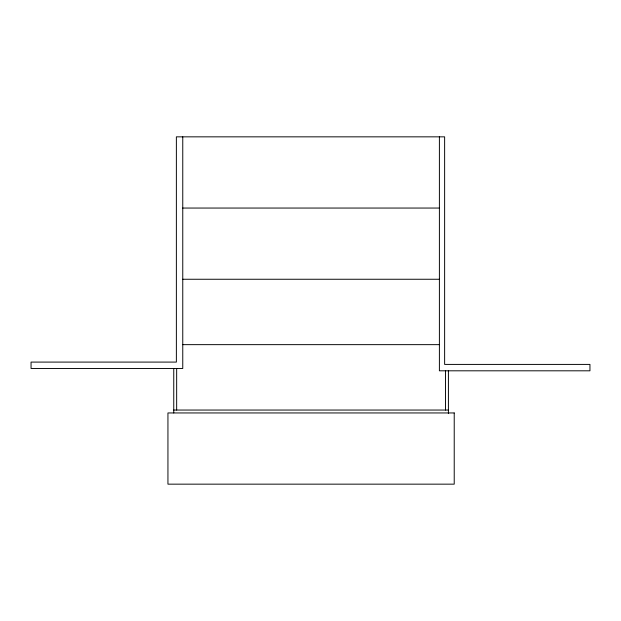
<?xml version="1.0" encoding="UTF-8"?>
<svg xmlns="http://www.w3.org/2000/svg" width="621" height="621" viewBox="0 0 621 621"><rect width="100%" height="100%" fill="white"/><g stroke="black" fill="none" stroke-linecap="round" stroke-linejoin="round"><path stroke-width="0.93" d="M182.76 208.051L439.396 208.051M182.76 279.256L439.396 279.256M182.76 344.647L439.396 344.647M173.756 410.046L448.409 410.046M448.409 370.807L448.409 413.439M445.505 370.807L445.505 410.046M439.396 136.845L439.396 370.807L589.95 370.807L589.95 364.411L444.628 364.411L444.628 136.845L176.372 136.845L176.372 362.09L31.05 362.09L31.05 368.486L182.76 368.486L182.76 136.845M176.659 368.486L176.659 410.046M173.756 368.486L173.756 412.949M454.223 412.949L167.942 412.949L167.942 484.155L454.223 484.155L454.223 412.949"/></g></svg>
